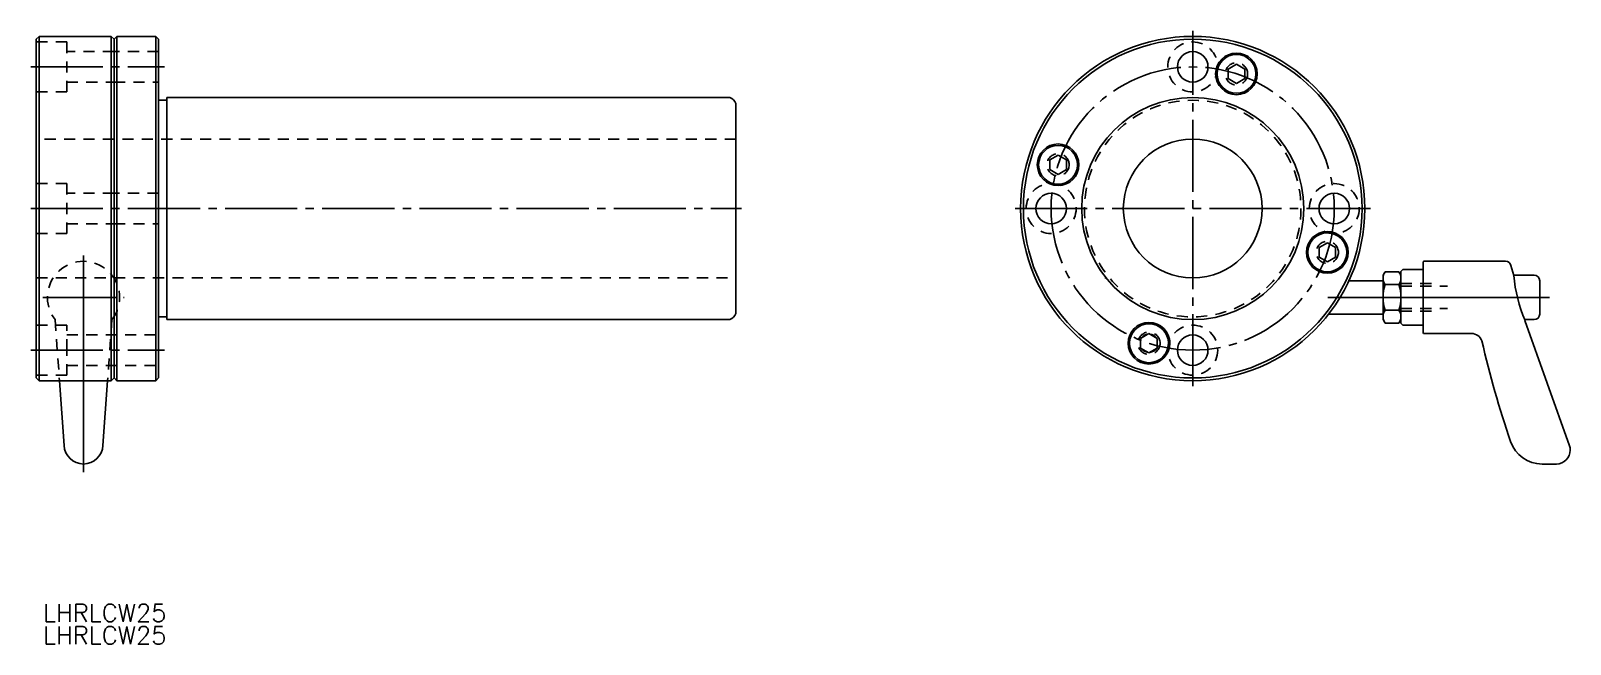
# Model space of a CAD drawing. Extents: x 104 to 382, y 129 to 240.
import ezdxf

# ---------------------------------------------------------------- set-up
doc = ezdxf.new("R2010")
doc.units = 0
doc.linetypes.add('CENTER', pattern=[17.5, 13, -1.5, 1.5, -1.5])
doc.linetypes.add('DASHED', pattern=[3.5, 2, -1.5])
doc.layers.get('0').update_dxf_attribs({"linetype": 'CONTINUOUS'})
doc.layers.add('CENTER', color=1, linetype='CENTER')
doc.styles.get("Standard").update_dxf_attribs({"font": 'txt.shx', "bigfont": '@extfont2.shx'})

msp = doc.modelspace()

# ---------------------------------------------------------------- linework, layer by layer
at = {"color": 7, "linetype": 'CONTINUOUS'}
for p, q in [((105.91, 238.75), (105.41, 238.25)), ((105.91, 238.75), (105.91, 176.75)), ((118.91, 238.75), (105.91, 238.75)), ((118.91, 197.85), (118.91, 238.75)), ((119.41, 238.25), (118.91, 238.75)), ((119.91, 238.75), (119.41, 238.25)), ((119.91, 238.75), (119.91, 197.76)), ((126.91, 238.75), (119.91, 238.75)), ((126.91, 197.16), (126.91, 238.75)), ((127.41, 238.25), (126.91, 238.75)), ((105.41, 177.25), (105.41, 238.25)), ((119.41, 238.25), (119.41, 197.81)), ((119.41, 197.81), (119.41, 238.25)), ((127.41, 238.25), (127.41, 197.12)), ((320.09, 232.87), (321.59, 233.74)), ((321.59, 233.74), (323.09, 232.87)), ((320.09, 231.14), (320.09, 232.87)), ((321.59, 230.27), (320.09, 231.14)), ((323.09, 231.14), (321.59, 230.27)), ((323.09, 232.87), (323.09, 231.14)), ((128.91, 227.75), (128.91, 197)), ((230.32, 227.75), (128.91, 227.75)), ((128.91, 227.25), (127.41, 227.25)), ((231.41, 188.84), (231.41, 226.66)), ((287.96, 216.5), (289.46, 217.36)), ((287.96, 214.77), (287.96, 216.5)), ((289.46, 217.36), (290.96, 216.5)), ((290.96, 216.5), (290.96, 214.77)), ((289.46, 213.9), (287.96, 214.77)), ((290.96, 214.77), (289.46, 213.9)), ((336.46, 200.74), (337.96, 201.6)), ((336.46, 199.01), (336.46, 200.74)), ((337.96, 201.6), (339.46, 200.74)), ((339.46, 200.74), (339.46, 199.01)), ((118.91, 176.75), (118.91, 197.85)), ((119.41, 185.7), (119.41, 197.81)), ((119.91, 197.76), (119.91, 185.74)), ((126.91, 186.33), (126.91, 197.16)), ((127.41, 197.12), (127.41, 186.38)), ((128.91, 197), (128.91, 187.75)), ((337.96, 198.14), (336.46, 199.01)), ((339.46, 199.01), (337.96, 198.14)), ((355.3, 198.25), (355.21, 198.05)), ((355.21, 198.05), (355.21, 185.45)), ((370.08, 198.25), (355.3, 198.25)), ((371.04, 197.52), (371.54, 195.7)), ((298.03, 195.25), (297.91, 195.25)), ((298.1, 195.25), (298.03, 195.25)), ((348.01, 194.75), (341.85, 194.75)), ((348.01, 195.75), (348.37, 196.37)), ((348.01, 187.75), (348.01, 195.75)), ((348.37, 196.37), (350.85, 196.37)), ((350.85, 196.37), (351.21, 195.75)), ((351.21, 196.39), (351.58, 196.75)), ((351.21, 196.39), (351.21, 187.12)), ((351.21, 195.75), (351.21, 187.75)), ((355.21, 196.75), (351.58, 196.75)), ((375.21, 195.75), (371.52, 195.75)), ((376.21, 194.75), (376.21, 188.75)), ((350.85, 194.06), (348.37, 194.06)), ((348.01, 188.75), (338.2, 188.75)), ((348.37, 189.44), (350.85, 189.44)), ((118.91, 185.65), (118.91, 186.03)), ((126.91, 176.75), (126.91, 186.33)), ((127.41, 188.25), (128.91, 188.25)), ((127.41, 186.38), (127.41, 177.25)), ((128.91, 187.75), (142.58, 187.75)), ((142.58, 187.75), (230.32, 187.75)), ((348.37, 187.13), (348.01, 187.75)), ((350.85, 187.13), (348.37, 187.13)), ((351.21, 187.75), (350.85, 187.13)), ((351.21, 187.12), (351.58, 186.75)), ((355.21, 186.75), (351.58, 186.75)), ((375.21, 187.75), (373.5, 187.75)), ((373.56, 187.59), (381.59, 165)), ((119.41, 185.7), (119.41, 177.25)), ((119.41, 177.25), (119.41, 185.7)), ((119.91, 185.74), (119.91, 176.75)), ((304.33, 184.37), (305.83, 185.23)), ((304.33, 182.63), (304.33, 184.37)), ((305.83, 185.23), (307.33, 184.37)), ((307.33, 184.37), (307.33, 182.63)), ((355.3, 185.25), (355.21, 185.45)), ((355.3, 185.25), (363.92, 185.25)), ((305.83, 181.77), (304.33, 182.63)), ((307.33, 182.63), (305.83, 181.77)), ((105.41, 177.25), (105.91, 176.75)), ((105.91, 176.75), (118.91, 176.75)), ((109.58, 176.75), (110.42, 165.1)), ((118.25, 176.75), (117.41, 165.1)), ((118.91, 176.75), (119.41, 177.25)), ((119.41, 177.25), (119.91, 176.75)), ((119.91, 176.75), (126.91, 176.75)), ((126.91, 176.75), (127.41, 177.25)), ((381.71, 164.33), (381.71, 164.25)), ((376.64, 161.75), (379.21, 161.75))]:
    msp.add_line(p, q, dxfattribs=at)
at = {"color": 3, "linetype": 'DASHED'}
for p, q in [((110.91, 237.75), (105.41, 237.75)), ((110.91, 228.75), (110.91, 237.75)), ((119.41, 236), (110.91, 236)), ((127.41, 236), (119.41, 236)), ((110.91, 230.5), (119.41, 230.5)), ((119.41, 230.5), (127.41, 230.5)), ((105.41, 228.75), (110.91, 228.75)), ((231.41, 220.25), (105.41, 220.25)), ((110.91, 212.25), (105.41, 212.25)), ((110.91, 203.25), (110.91, 212.25)), ((119.41, 210.5), (110.91, 210.5)), ((127.41, 210.5), (119.41, 210.5)), ((105.41, 203.25), (110.91, 203.25)), ((110.91, 205), (119.41, 205)), ((119.41, 205), (127.41, 205)), ((105.41, 195.25), (231.41, 195.25)), ((351.21, 194.25), (358.21, 194.25)), ((351.21, 193.75), (359.61, 193.75)), ((351.21, 189.75), (359.61, 189.75)), ((351.21, 189.25), (358.21, 189.25)), ((110.91, 186.75), (105.41, 186.75)), ((108.79, 187.75), (109.58, 176.75)), ((110.91, 182.25), (110.91, 186.75)), ((119.04, 187.75), (118.25, 176.75)), ((110.91, 185), (127.41, 185)), ((110.91, 177.75), (110.91, 182.25)), ((105.41, 177.75), (110.91, 177.75)), ((110.91, 179.5), (127.41, 179.5))]:
    msp.add_line(p, q, dxfattribs=at)
at = {"color": 7, "linetype": 'CONTINUOUS'}
for centre, radius in [((313.71, 207.75), 31), ((313.71, 207.75), 30.5), ((313.71, 233.25), 2.75), ((321.59, 232), 3.75), ((321.59, 232), 3.5), ((313.71, 207.75), 20), ((289.46, 215.63), 3.75), ((289.46, 215.63), 3.5), ((313.71, 207.75), 12.5), ((288.21, 207.75), 2.75), ((339.21, 207.75), 2.75), ((337.96, 199.87), 3.75), ((337.96, 199.87), 3.5), ((305.83, 183.5), 3.75), ((305.83, 183.5), 3.5), ((313.71, 182.25), 2.75)]:
    msp.add_circle(centre, radius, dxfattribs=at)
at = {"color": 3, "linetype": 'DASHED'}
for centre, radius in [((313.71, 233.25), 4.5), ((321.59, 232), 2), ((313.71, 207.75), 19.5), ((289.46, 215.63), 2), ((288.21, 207.75), 4.5), ((339.21, 207.75), 4.5), ((337.96, 199.87), 2), ((313.71, 182.25), 4.5), ((305.83, 183.5), 2)]:
    msp.add_circle(centre, radius, dxfattribs=at)
at = {"color": 7, "linetype": 'CONTINUOUS'}
for centre, radius, start, end in [((229.56, 225.9), 2, 22.3316, 67.6684), ((370.08, 197.25), 1, 15.7247, 90), ((350.05, 195.22), 2.04, 145.6158, 214.3842), ((349.16, 195.22), 2.04, 325.6158, 34.3842), ((398.96, 198.23), 27.53, 185.2907, 202.7322), ((375.21, 194.75), 1, 0, 90), ((355.65, 191.75), 7.64, 162.412, 197.588), ((343.57, 191.75), 7.64, 342.412, 17.588), ((229.56, 189.6), 2, 292.3316, 337.6684), ((350.05, 188.29), 2.04, 145.6158, 214.3842), ((349.16, 188.29), 2.04, 325.6158, 34.3842), ((375.21, 188.75), 1, 270, 0), ((305.83, 183.5), 1.65, 95.38, 144.62), ((305.83, 183.5), 1.65, 35.38, 84.62), ((363.92, 183.25), 2, 19.379, 90), ((533.83, 222.01), 172.29, 192.7741, 199.0455), ((305.83, 183.5), 1.65, 215.38, 264.62), ((305.83, 183.5), 1.65, 275.38, 324.62), ((113.91, 165.25), 3.5, 182.543, 357.4475), ((376.64, 167.75), 6, 199.1019, 270), ((379.21, 164.25), 2.5, 270, 0), ((379.71, 164.33), 2, 0, 19.5744)]:
    msp.add_arc(centre, radius, start, end, dxfattribs=at)
at = {"color": 3, "linetype": 'DASHED'}
msp.add_arc((113.91, 191.75), 6.5, 322.0201, 217.9799, dxfattribs=at)
at = {"layer": 'CENTER', "color": 1, "linetype": 'CENTER'}
for p, q in [((313.71, 175.75), (313.71, 239.75)), ((104.41, 233.25), (128.51, 233.25)), ((104.41, 207.75), (232.41, 207.75)), ((281.71, 207.75), (345.71, 207.75)), ((113.91, 199.31), (113.91, 160.27)), ((113.91, 185.75), (113.91, 197.75)), ((113.91, 160.27), (113.91, 197.75)), ((106.59, 191.75), (121.22, 191.75)), ((107.91, 191.75), (119.91, 191.75)), ((107.91, 191.75), (119.91, 191.75)), ((338.07, 191.75), (377.99, 191.75)), ((104.41, 182.25), (128.51, 182.25))]:
    msp.add_line(p, q, dxfattribs=at)
at = {"layer": 'CENTER', "color": 12, "linetype": 'CENTER'}
msp.add_line((377.84, 191.75), (338.64, 191.75), dxfattribs=at)
at = {"layer": 'CENTER', "color": 1, "linetype": 'CENTER'}
msp.add_circle((313.71, 207.75), 25.5, dxfattribs=at)

# ---------------------------------------------------------------- texts
at = {"color": 7, "linetype": 'CONTINUOUS'}
for p in [(106.63, 133.34), (106.63, 129.31)]:
    msp.add_text('LHRLCW25', height=3.2, dxfattribs=at).set_placement(p)

doc.saveas('drawing.dxf')
